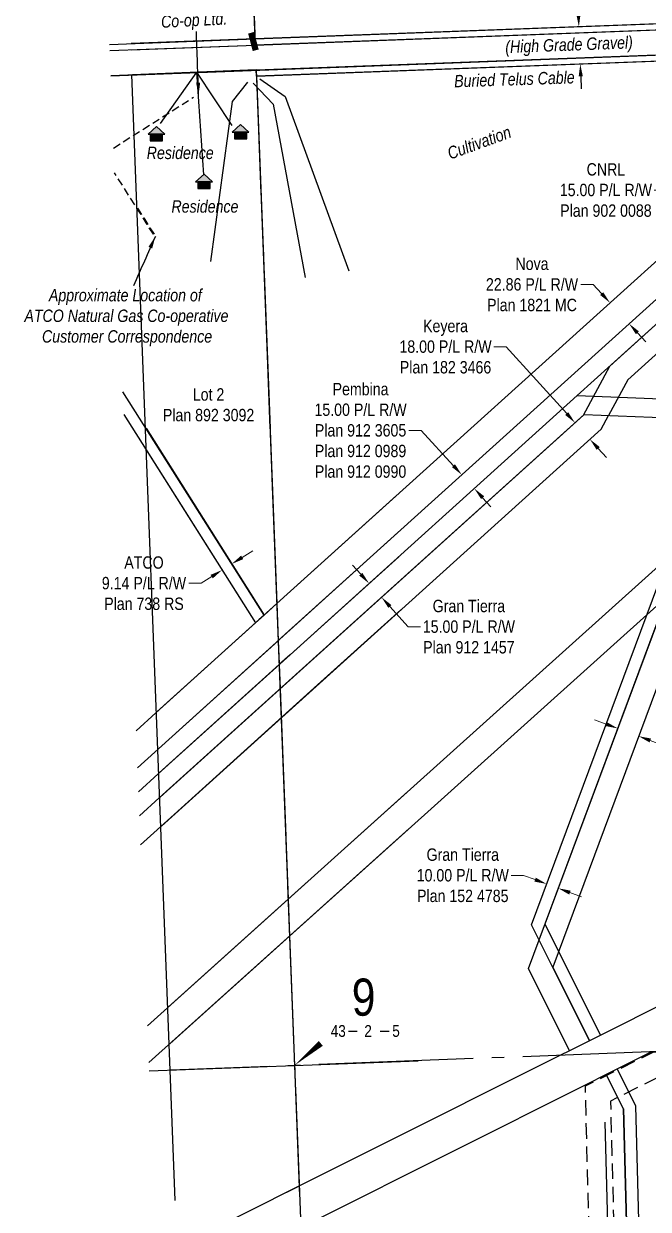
# Model space of a CAD drawing. Extents: x 665644 to 689199, y 5825051 to 5844826.
# Drawn here: x 686888 to 687393, y 5841336 to 5842295 of the extents above; entities that cross this region are included whole.
import ezdxf
from ezdxf.enums import TextEntityAlignment as Align

# ---------------------------------------------------------------- set-up
doc = ezdxf.new("R2010")
doc.units = 0
doc.header["$LTSCALE"] = 5
doc.header["$PDSIZE"] = 0.5
for name, pattern in [('foc-ACCESSROAD', [3.75, 2.5, -1.25]), ('foc-QUARTERLINE', [33, 25, -3, 2, -3]), ('UG_PIPE', [1.875, 1.25, -0.625])]:
    doc.linetypes.add(name, pattern=pattern)
doc.layers.get('Defpoints').update_dxf_attribs({"color": 9})
for name, color, linetype in [('10', 1, 'Continuous'), ('9', 3, 'Continuous'), ('AS-PIPE-UG', 44, 'UG_PIPE'), ('AS-PIPE-UG-T', 44, 'Continuous'), ('AS-POWER', 104, 'foc-POWER'), ('AS-RESIDENCE', 14, 'Continuous'), ('AS-ROADS', 254, 'Continuous'), ('AS-TELEPHONE', 224, 'foc-TEL'), ('AS-TELUS', 224, 'foc-TEL'), ('F-AR', 190, 'foc-ACCESSROAD'), ('F-RW', 190, 'Continuous'), ('L-QSEC', 8, 'foc-QUARTERLINE'), ('L-SEC', 7, 'Continuous'), ('L-SECLBL', 7, 'Continuous'), ('L-SECQ', 8, 'foc-QUARTERLINE'), ('L-TITLEDB', 4, 'Continuous'), ('L-TITLEDB-T', 4, 'Continuous')]:
    doc.layers.add(name, color=color, linetype=linetype)
doc.layers.add('F-RW-T', color=190, linetype='Continuous', lineweight=9)
doc.layers.add('T-TEXT', color=48, linetype='Continuous', lineweight=18)
doc.styles.add('175L', font='ARIALN.TTF', dxfattribs={"height": 20})
doc.styles.add('80CG', font='ARIALN.TTF', dxfattribs={"height": 10})
doc.styles.add('80L', font='ARIALN.TTF', dxfattribs={"height": 10})
doc.styles.add('80LS', font='ARIALNI.TTF', dxfattribs={"height": 10})
doc.styles.add('foc-LtypeFont', font='ARIALN.TTF', dxfattribs={"height": 7.35})
doc.styles.add('SIMPLEX', font='ARIALN.TTF')
doc.linetypes.add('foc-POWER', pattern='A,6,-1,["P",foc-LtypeFont,S=0.2,R=0,X=-0.625,Y=-0.75],-1.24,4', length=12.24)
doc.linetypes.add('foc-TEL', pattern='A,2,-1,["T",foc-LtypeFont,S=0.2,R=0,X=-0.425,Y=-0.75],-1.24,8', length=12.24)
doc.linetypes.add('foc-TEL-NOLINE', pattern='A,0,-2,["T",foc-LtypeFont,S=0.2,R=0,X=-0.425,Y=-0.75],-10.24', length=12.24)
doc.dimstyles.new('Compass 5 000', dxfattribs={"dimscale": 5, "dimtxt": 9, "dimasz": 2, "dimexe": 0.2, "dimexo": 0.0625, "dimgap": 0.5, "dimtad": 0, "dimtih": 1, "dimtoh": 1, "dimzin": 0, "dimdsep": 46, "dimtxsty": '80CG', "dimcen": 0.1, "dimse1": 1, "dimse2": 1, "dimclrd": 256, "dimclrt": 256, "dimaunit": 1, "dimadec": 4, "dimazin": 0, "dimtfac": 0.06, "dimtofl": 0, "dimtmove": 0, "dimatfit": 1, "dimfxl": 0.2, "dimtolj": 1, "dimtzin": 0, "dimlwd": -1, "dimarcsym": 0})

# ---------------------------------------------------------------- blocks, each defined once
blk = doc.blocks.new('*D1359')
at = {"layer": 'Defpoints', "color": 0, "transparency": 16777216}
for p in [(687431.11, 5842186.3), (687419.98, 5842176.24), (687422.38, 5842173.59)]:
    blk.add_point(p, dxfattribs=at)
at = {"layer": 'F-RW-T', "transparency": 16777216}
for p, q in [((687440.93, 5842190.36), (687448.35, 5842197.06)), ((687407.55, 5842160.18), (687397.55, 5842160.18)), ((687414.96, 5842166.88), (687407.55, 5842160.18))]:
    blk.add_line(p, q, dxfattribs=at)
for points in [[(687439.81, 5842191.59), (687442.05, 5842189.12), (687433.51, 5842183.65)], [(687413.85, 5842168.12), (687416.08, 5842165.65), (687422.38, 5842173.59)]]:
    blk.add_solid(points, dxfattribs=at)
at = {"layer": 'F-RW-T', "transparency": 16777216, "insert": (687358.46, 5842160.18), "char_height": 10, "attachment_point": 5, "style": '80CG'}
blk.add_mtext('\\A1;CNRL\\P15.00 P/L R/W\\PPlan 902 0088', dxfattribs=at)
blk = doc.blocks.new('*D1361')
at = {"layer": 'Defpoints', "color": 0, "transparency": 16777216}
for p in [(687333.47, 5841972.07), (687302.7, 5841944.28), (687314.77, 5841930.93)]:
    blk.add_point(p, dxfattribs=at)
at = {"layer": 'F-RW-T', "transparency": 16777216}
for p, q in [((687277.95, 5842033.54), (687267.95, 5842033.54)), ((687326.76, 5841979.49), (687277.95, 5842033.54)), ((687352.23, 5841951.29), (687358.93, 5841943.87))]:
    blk.add_line(p, q, dxfattribs=at)
for points in [[(687328, 5841980.61), (687325.53, 5841978.37), (687333.47, 5841972.07)], [(687353.47, 5841952.41), (687351, 5841950.17), (687345.53, 5841958.71)]]:
    blk.add_solid(points, dxfattribs=at)
at = {"layer": 'F-RW-T', "transparency": 16777216, "insert": (687228.86, 5842033.54), "char_height": 10, "attachment_point": 5, "style": '80CG'}
blk.add_mtext('\\A1;Keyera\\P18.00 P/L R/W\\PPlan 182 3466', dxfattribs=at)
blk = doc.blocks.new('*D1362')
at = {"layer": 'Defpoints', "color": 0, "transparency": 16777216}
for p in [(687367.31, 5841722.78), (687384.97, 5841718.64), (687384.17, 5841716.51)]:
    blk.add_point(p, dxfattribs=at)
at = {"layer": 'F-RW-T', "transparency": 16777216}
for p, q in [((687358.73, 5841728.4), (687349.36, 5841731.89)), ((687394.34, 5841715.15), (687403.71, 5841711.66)), ((687403.71, 5841711.66), (687413.71, 5841711.66))]:
    blk.add_line(p, q, dxfattribs=at)
for points in [[(687359.31, 5841729.96), (687358.15, 5841726.84), (687368.1, 5841724.91)], [(687394.92, 5841716.71), (687393.76, 5841713.59), (687384.97, 5841718.64)]]:
    blk.add_solid(points, dxfattribs=at)
at = {"layer": 'F-RW-T', "transparency": 16777216, "insert": (687452.8, 5841711.66), "char_height": 10, "attachment_point": 5, "style": '80CG'}
blk.add_mtext('\\A1;Gran Tierra\\P18.00 P/L R/W\\PPlan 082 3860', dxfattribs=at)
blk = doc.blocks.new('*D1363')
at = {"layer": 'Defpoints', "color": 0, "transparency": 16777216}
for p in [(687310.63, 5841599.16), (687311.15, 5841600.55), (687320.52, 5841597.07)]:
    blk.add_point(p, dxfattribs=at)
at = {"layer": 'F-RW-T', "transparency": 16777216}
for p, q in [((687291.89, 5841606.14), (687281.89, 5841606.14)), ((687301.26, 5841602.65), (687291.89, 5841606.14)), ((687329.38, 5841592.19), (687338.75, 5841588.7))]:
    blk.add_line(p, q, dxfattribs=at)
for points in [[(687301.84, 5841604.21), (687300.68, 5841601.09), (687310.63, 5841599.16)], [(687329.96, 5841593.75), (687328.8, 5841590.62), (687320.01, 5841595.67)]]:
    blk.add_solid(points, dxfattribs=at)
at = {"layer": 'F-RW-T', "transparency": 16777216, "insert": (687242.8, 5841606.14), "char_height": 10, "attachment_point": 5, "style": '80CG'}
blk.add_mtext('\\A1;Gran Tierra\\P10.00 P/L R/W\\PPlan 152 4785', dxfattribs=at)
blk = doc.blocks.new('*D1364')
at = {"layer": 'Defpoints', "color": 0, "transparency": 16777216}
for p in [(687361.76, 5842069.08), (687281.77, 5841996.17), (687297.18, 5841979.27)]:
    blk.add_point(p, dxfattribs=at)
at = {"layer": 'F-RW-T', "transparency": 16777216}
for p, q in [((687348.29, 5842083.86), (687338.29, 5842083.86)), ((687355.02, 5842076.47), (687348.29, 5842083.86)), ((687383.9, 5842044.78), (687390.64, 5842037.39))]:
    blk.add_line(p, q, dxfattribs=at)
for points in [[(687356.26, 5842077.59), (687353.79, 5842075.34), (687361.76, 5842069.08)], [(687385.13, 5842045.9), (687382.67, 5842043.66), (687377.17, 5842052.17)]]:
    blk.add_solid(points, dxfattribs=at)
at = {"layer": 'F-RW-T', "transparency": 16777216, "insert": (687298.75, 5842083.86), "char_height": 10, "attachment_point": 5, "style": '80CG'}
blk.add_mtext('\\A1;Nova\\P22.86 P/L R/W\\PPlan 1821 MC', dxfattribs=at)
blk = doc.blocks.new('*D1365')
at = {"layer": 'Defpoints', "color": 0, "transparency": 16777216}
for p in [(687297.6, 5841980.62), (687307.71, 5841969.53), (687242.01, 5841929.96)]:
    blk.add_point(p, dxfattribs=at)
at = {"layer": 'F-RW-T', "transparency": 16777216}
for p, q in [((687209.29, 5841965.86), (687199.29, 5841965.86)), ((687235.28, 5841937.35), (687209.29, 5841965.86)), ((687258.86, 5841911.47), (687265.6, 5841904.08))]:
    blk.add_line(p, q, dxfattribs=at)
for points in [[(687236.51, 5841938.47), (687234.05, 5841936.22), (687242.01, 5841929.96)], [(687260.09, 5841912.6), (687257.63, 5841910.35), (687252.12, 5841918.87)]]:
    blk.add_solid(points, dxfattribs=at)
at = {"layer": 'F-RW-T', "transparency": 16777216, "insert": (687160.2, 5841965.86), "char_height": 10, "attachment_point": 5, "style": '80CG'}
blk.add_mtext('\\A1;Pembina\\P15.00 P/L R/W\\PPlan 912 3605\\PPlan 912 0989\\PPlan 912 0990', dxfattribs=at)
blk = doc.blocks.new('*D1366')
at = {"layer": 'Defpoints', "color": 0, "transparency": 16777216}
for p in [(687172.54, 5841847.04), (687182.61, 5841835.89), (687177.16, 5841830.98)]:
    blk.add_point(p, dxfattribs=at)
at = {"layer": 'F-RW-T', "transparency": 16777216}
for p, q in [((687160.4, 5841849.55), (687153.7, 5841856.97)), ((687183.86, 5841823.55), (687198.66, 5841807.16)), ((687198.66, 5841807.16), (687208.66, 5841807.16))]:
    blk.add_line(p, q, dxfattribs=at)
for points in [[(687161.64, 5841850.66), (687159.16, 5841848.43), (687167.1, 5841842.12)], [(687185.1, 5841824.67), (687182.63, 5841822.44), (687177.16, 5841830.98)]]:
    blk.add_solid(points, dxfattribs=at)
at = {"layer": 'F-RW-T', "transparency": 16777216, "insert": (687247.74, 5841807.16), "char_height": 10, "attachment_point": 5, "style": '80CG'}
blk.add_mtext('\\A1;Gran Tierra\\P15.00 P/L R/W\\PPlan 912 1457', dxfattribs=at)
blk = doc.blocks.new('*D1373')
at = {"layer": 'Defpoints', "color": 0, "transparency": 16777216}
for p in [(687041.19, 5841864.38), (687048.92, 5841869.26), (687048.37, 5841853.01)]:
    blk.add_point(p, dxfattribs=at)
at = {"layer": 'F-RW-T', "transparency": 16777216}
for p, q in [((687064.56, 5841863.23), (687073.01, 5841868.57)), ((687031.46, 5841842.32), (687021.46, 5841842.32)), ((687039.92, 5841847.66), (687031.46, 5841842.32))]:
    blk.add_line(p, q, dxfattribs=at)
for points in [[(687063.67, 5841864.64), (687065.45, 5841861.82), (687056.1, 5841857.89)], [(687039.03, 5841849.07), (687040.81, 5841846.26), (687048.37, 5841853.01)]]:
    blk.add_solid(points, dxfattribs=at)
at = {"layer": 'F-RW-T', "transparency": 16777216, "insert": (686985.18, 5841842.32), "char_height": 10, "attachment_point": 5, "style": '80CG'}
blk.add_mtext('\\A1;ATCO\\P9.14 P/L R/W\\PPlan 738 RS', dxfattribs=at)
blk = doc.blocks.new('L-SECLBL')
at = {"layer": '9', "color": 7}
for p, q in [((-5.08, -27.83), (-12.29, -27.83)), ((20.7, -27.83), (13.5, -27.83))]:
    blk.add_line(p, q, dxfattribs=at)
at = {"layer": '10', "color": 2, "style": 'SIMPLEX'}
blk.add_attdef('SEC', text='', height=30, dxfattribs=at).set_placement((0, 0), align=Align.MIDDLE)
at = {"layer": '10', "color": 5, "style": '80L'}
blk.add_attdef('TWP', text='', height=9.5, dxfattribs=at).set_placement((-14.43, -27.37), align=Align.MIDDLE_RIGHT)
blk.add_attdef('RGE', text='', height=9.5, dxfattribs=at).set_placement((3.62, -27.37), align=Align.MIDDLE_CENTER)
blk.add_attdef('MER', text='', height=9.5, dxfattribs=at).set_placement((23.17, -27.37), align=Align.MIDDLE_LEFT)
blk = doc.blocks.new('*D1400')
at = {"layer": 'Defpoints', "color": 0, "transparency": 16777216}
for p in [(687336.63, 5842292.19), (687344.48, 5842292.49), (687345.62, 5842262.39)]:
    blk.add_point(p, dxfattribs=at)
at = {"layer": 'L-TITLEDB-T', "transparency": 16777216}
for p, q in [((687335.34, 5842326.62), (687325.34, 5842326.62)), ((687336.26, 5842302.19), (687335.34, 5842326.62)), ((687338.14, 5842252.1), (687338.51, 5842242.11))]:
    blk.add_line(p, q, dxfattribs=at)
for points in [[(687337.92, 5842302.25), (687334.59, 5842302.12), (687336.63, 5842292.19)], [(687339.8, 5842252.17), (687336.47, 5842252.04), (687337.76, 5842262.1)]]:
    blk.add_solid(points, dxfattribs=at)
at = {"layer": 'L-TITLEDB-T', "transparency": 16777216, "insert": (687286.59, 5842326.62), "char_height": 10, "attachment_point": 5, "style": '80CG'}
blk.add_mtext('\\A1;30.18 Road\\PPlan 072 3199', dxfattribs=at)
blk = doc.blocks.new('res_occ')
for points in [[(0.1, 0.89), (-1.26, -0.37), (1.46, -0.37)], [(-0.9, -1.43), (1.1, -1.43), (1.1, -0.37), (-0.9, -0.37)]]:
    blk.add_hatch(color=14).paths.add_polyline_path(points)
at = {"color": 14}
for points in [[(0.1, 0.89), (-1.26, -0.37), (1.46, -0.37)], [(-0.9, -1.43), (1.1, -1.43), (1.1, -0.37), (-0.9, -0.37)]]:
    blk.add_lwpolyline(points, close=True, dxfattribs=at)

msp = doc.modelspace()

# ---------------------------------------------------------------- linework, layer by layer
at = {"layer": 'AS-PIPE-UG', "flags": 128}
for points in [[(686960.555, 5842194.178), (687025.234, 5842235.258)], [(686992.828, 5842124.493), (686961.333, 5842174.082)], [(686979.953, 5842145.612), (686994.381, 5842122.751)]]:
    msp.add_lwpolyline(points, dxfattribs=at)
at = {"layer": 'AS-POWER', "flags": 128}
msp.add_lwpolyline([(686957.311, 5842277.939), (687074.932, 5842282.467), (687904.321, 5842313.631)], dxfattribs=at)
at = {"layer": 'AS-ROADS', "const_width": 5, "flags": 128}
msp.add_lwpolyline([(687075.445, 5842273.205), (687071.749, 5842287.348)], dxfattribs=at)
at = {"layer": 'AS-TELEPHONE', "linetype": 'foc-TEL-NOLINE', "flags": 128}
msp.add_lwpolyline([(686958.291, 5842252.628), (687880.054, 5842287.552)], dxfattribs=at)
at = {"layer": 'AS-TELEPHONE', "flags": 128}
for points in [[(687068.924, 5842247.353), (687056.471, 5842231.88), (687038.97, 5842102.383)], [(687073.299, 5842246.68), (687089.454, 5842229.526), (687115.369, 5842089.601)], [(687078.684, 5842250.043), (687099.215, 5842235.916), (687150.708, 5842094.983)]]:
    msp.add_lwpolyline(points, dxfattribs=at)
at = {"layer": 'AS-TELUS', "flags": 128}
for points in [[(687027.606, 5842255.499), (686998.231, 5842213.897)], [(687027.606, 5842255.499), (687033.153, 5842172.541)], [(687027.606, 5842255.499), (687056.163, 5842212.319)]]:
    msp.add_lwpolyline(points, dxfattribs=at)
at = {"layer": 'F-AR', "flags": 128}
msp.add_lwpolyline([(687906.594, 5841462.877), (687402.326, 5841443.662), (687362.189, 5841423.654), (687369.931, 5841121.638), (687349.937, 5841121.125), (687341.87, 5841435.872), (687397.259, 5841463.483), (687905.82, 5841482.862)], close=True, dxfattribs=at)
at = {"layer": 'F-RW', "flags": 128}
for points in [[(686998.312, 5841669.384), (687340.294, 5841978.236), (687361.681, 5842017.77), (687575.241, 5842210.952), (687611.136, 5842212.311), (687706.742, 5842215.931), (687729.201, 5842246.78), (687728.071, 5842276.753)], [(687447.231, 5842146.105), (687092.469, 5841825.826)], [(687462.583, 5842129.126), (687093.615, 5841796.059)], [(687472.656, 5842117.984), (687335.332, 5841993.99)], [(687484.473, 5842104.698), (687376.257, 5842006.884)], [(687376.257, 5842006.884), (687360.574, 5841977.894)], [(686968.895, 5841978.841), (687075.321, 5841810.346), (687082.21, 5841816.564), (686968.188, 5841997.081)], [(687345.113, 5841472.409), (687298.337, 5841566.117), (687461.311, 5842004.06), (687566.776, 5841999.766), (687567.678, 5841984.717), (687466.319, 5841988.844), (687309.223, 5841566.698), (687354.06, 5841476.875)], [(687335.332, 5841993.99), (687103.317, 5841784.547)], [(687335.332, 5841993.99), (687545.111, 5841985.748)], [(686999.215, 5841645.946), (687354.654, 5841966.95), (687360.574, 5841977.894)], [(687340.861, 5841978.748), (687113.387, 5841773.406)], [(687340.861, 5841978.748), (687478.25, 5841973.321)], [(686986.817, 5841967.566), (687082.21, 5841816.564)], [(686987.52, 5841949.334), (687075.321, 5841810.346)], [(686978.8, 5841723.057), (686994.844, 5841737.577), (687092.469, 5841825.826), (687189.186, 5841913.142)], [(687190.331, 5841883.365), (686979.962, 5841693.075)], [(687424.904, 5841877.554), (687101.668, 5841586.779)], [(686980.711, 5841673.734), (686996.739, 5841688.228), (687103.317, 5841784.547), (687191.085, 5841863.776)], [(687436.54, 5841857.231), (687315.452, 5841531.83)], [(687191.837, 5841844.224), (687113.387, 5841773.406), (686997.489, 5841668.68), (686981.467, 5841654.192)], [(687092.469, 5841825.826), (687082.21, 5841816.564)], [(687407.683, 5841831.278), (687179.812, 5841626.336)], [(687295.858, 5841530.783), (687407.683, 5841831.278)], [(687192.739, 5841820.788), (687125.448, 5841760.045), (687009.557, 5841655.325), (686982.375, 5841630.745)], [(687082.21, 5841816.564), (687077.899, 5841812.673)], [(687075.321, 5841810.346), (686995.655, 5841738.31)], [(687077.899, 5841812.673), (687075.321, 5841810.346)], [(687093.63, 5841795.673), (686996.803, 5841708.515)], [(687094.368, 5841776.47), (686997.557, 5841688.967)], [(687103.317, 5841784.547), (687094.368, 5841776.47)], [(687113.387, 5841773.406), (687095.121, 5841756.92)], [(687095.121, 5841756.92), (686998.31, 5841669.422)], [(686988.041, 5841484.451), (687198.395, 5841673.792)], [(686989.192, 5841454.733), (687199.538, 5841644.078)], [(687179.812, 5841626.336), (687102.812, 5841557.039)], [(687101.668, 5841586.779), (687004.856, 5841499.621)], [(687102.812, 5841557.039), (687006.002, 5841469.885)], [(687329.028, 5841464.339), (687295.858, 5841530.783)], [(687315.452, 5841531.83), (687345.113, 5841472.409)], [(687377.357, 5841024.149), (687383.993, 5841046.429), (687390.384, 5841121.385), (687382.577, 5841419.755), (687367.685, 5841449.587)], [(687366.9, 5841024.073), (687374.116, 5841048.301), (687380.373, 5841121.68), (687372.638, 5841417.275), (687358.738, 5841445.121)], [(687372.638, 5841417.275), (687380.373, 5841121.68)], [(687364.897, 5841139.771), (687357.917, 5841406.465)]]:
    msp.add_lwpolyline(points, dxfattribs=at)
at = {"layer": 'L-QSEC', "flags": 128}
for points in [[(687013.231, 5843887.621), (687017.07, 5843787.696), (687075.096, 5842277.456)], [(687075.868, 5842257.356), (687110.761, 5841350.036)], [(687075.868, 5842257.356), (687137.932, 5840643.524)], [(687910.849, 5841483.054), (687006.822, 5841448.606)]]:
    msp.add_lwpolyline(points, dxfattribs=at)
at = {"layer": 'L-SEC', "flags": 128}
for points in [[(687879.278, 5842307.651), (687477.187, 5842292.553), (687075.096, 5842277.456)], [(687075.868, 5842257.356), (687477.961, 5842272.454), (687880.055, 5842287.551)], [(686957.506, 5842272.92), (687075.115, 5842277.446)], [(686958.284, 5842252.83), (687075.867, 5842257.357)]]:
    msp.add_lwpolyline(points, dxfattribs=at)
at = {"layer": 'L-SECLBL', "flags": 128}
msp.add_lwpolyline([(687106.837, 5841452.472, 0, 5, 0), (687128.088, 5841470.228, 0, 0, 0)], format="xyseb", dxfattribs=at)
at = {"layer": 'L-SECQ', "flags": 128}
for points in [[(687045.47, 5843042.28), (687075.115, 5842277.446)], [(687075.867, 5842257.357), (687106.837, 5841452.472)], [(686989.453, 5841447.993), (687106.837, 5841452.472)], [(687106.837, 5841452.472), (687206.765, 5841456.273)], [(687106.837, 5841452.472), (687110.898, 5841346.835)]]:
    msp.add_lwpolyline(points, dxfattribs=at)
at = {"layer": 'L-TITLEDB', "flags": 128}
for points in [[(687074.932, 5842282.467), (687043.921, 5843082.246)], [(686957.311, 5842277.939), (687074.932, 5842282.467), (687537.619, 5842299.852), (687874.067, 5842312.494)], [(687400.331, 5842294.694), (687074.932, 5842282.467)], [(687075.115, 5842277.446), (687400.604, 5842289.621)], [(687074.932, 5842282.467), (686974.827, 5842278.603)], [(686975.02, 5842273.592), (687075.115, 5842277.446)], [(687075.115, 5842277.446), (687074.932, 5842282.467)], [(687075.115, 5842277.446), (687074.932, 5842282.467)], [(687076.063, 5842252.329), (687875.223, 5842282.41)], [(687075.867, 5842257.357), (687401.68, 5842269.522)], [(687401.949, 5842264.496), (687076.063, 5842252.329)], [(687075.867, 5842257.357), (686975.795, 5842253.47)], [(687075.867, 5842257.357), (686975.795, 5842253.47)], [(687076.063, 5842252.329), (687075.867, 5842257.357)], [(687075.867, 5842257.357), (687106.837, 5841452.472), (687110.898, 5841346.835)], [(687076.063, 5842252.329), (687075.867, 5842257.357)], [(686975.042, 5842253.441), (687005.939, 5841448.622), (687009.996, 5841343.168)], [(687076.063, 5842252.329), (687092.469, 5841825.826)], [(687076.063, 5842252.329), (687079.719, 5842157.292)], [(687092.469, 5841825.826), (687093.615, 5841796.059)], [(687093.615, 5841796.059), (687093.63, 5841795.673)], [(687093.63, 5841795.673), (687094.368, 5841776.47)], [(687094.368, 5841776.47), (687095.121, 5841756.92)], [(687095.121, 5841756.92), (687101.668, 5841586.779)], [(687779.967, 5841690.591), (687345.113, 5841472.409)], [(687101.668, 5841586.779), (687102.812, 5841557.039)], [(687102.812, 5841557.039), (687106.837, 5841452.472)], [(687345.113, 5841472.409), (687329.028, 5841464.339)], [(687321.669, 5841460.646), (687012.648, 5841305.665)], [(687329.028, 5841464.339), (687321.669, 5841460.646)], [(687395.281, 5841463.447), (687358.738, 5841445.121)], [(687106.837, 5841452.472), (687110.596, 5841354.788)], [(687358.738, 5841445.121), (687342.65, 5841437.052)], [(687342.65, 5841437.052), (687013.944, 5841272.198)], [(687110.596, 5841354.788), (687100.28, 5841349.612)]]:
    msp.add_lwpolyline(points, dxfattribs=at)

# ---------------------------------------------------------------- block references
at = {"layer": 'AS-RESIDENCE', "xscale": 4.999999999999987, "yscale": 4.999999999999987, "zscale": 4.999999999999987}
for p in [(686994.736, 5842207.199), (687062.724, 5842208.815), (687033.246, 5842168.652)]:
    msp.add_blockref('res_occ', p, dxfattribs=at)
at = {"layer": 'L-SECLBL'}
msp.add_blockref('L-SECLBL', (687162.67, 5841507.685), dxfattribs=at).add_auto_attribs({'SEC': '9', 'TWP': '43', 'RGE': '2', 'MER': '5'})

# ---------------------------------------------------------------- texts
at = {"layer": 'AS-PIPE-UG-T', "insert": (686953.206, 5842348.974), "char_height": 10, "attachment_point": 1, "rotation": 3.012381, "style": '175L'}
msp.add_mtext_dynamic_manual_height_columns('\\pi36.561;{\\fArial Narrow|b0|i1|c0|p34;Approximate\\P\\pi47.246;Location\\P\\pi34.484;of ATCO Gas \\P\\pi42.915;Co-op Ltd.}', width=137.14638, gutter_width=50, heights=[0], dxfattribs=at)
at = {"layer": 'AS-PIPE-UG-T', "insert": (686888.517, 5842080.21), "char_height": 10, "attachment_point": 1, "style": '175L'}
msp.add_mtext_dynamic_manual_height_columns('\\pi19.835;{\\fArial Narrow|b0|i1|c0|p34;Approximate Location of\\P\\pi0.05;ATCO Natural Gas Co-operative \\P\\pi14.252;Customer Correspondence}', width=164.71119, gutter_width=100, heights=[0], dxfattribs=at)
at = {"layer": 'AS-RESIDENCE', "color": 14, "insert": (687007.381, 5842151.924), "char_height": 10, "attachment_point": 1, "style": '175L'}
msp.add_mtext_dynamic_manual_height_columns('{\\fArial Narrow|b0|i1|c0|p34;Residence}', width=19.72655, gutter_width=100, heights=[0], dxfattribs=at)
at = {"layer": 'AS-TELEPHONE', "linetype": 'foc-TEL-NOLINE', "insert": (687235.353, 5842253.19), "char_height": 10, "attachment_point": 1, "rotation": 1.934179, "style": '175L'}
msp.add_mtext_dynamic_manual_height_columns('\\pi0.29898;{\\fArial Narrow|b0|i1|c0|p34;Buried Telus Cable}', width=97.23506, gutter_width=100, heights=[0], dxfattribs=at)
at = {"layer": 'L-TITLEDB-T', "insert": (686998.304, 5841999.941), "char_height": 10, "attachment_point": 1, "style": '175L'}
msp.add_mtext_dynamic_manual_height_columns('\\pi26.305;Lot 2\\P\\pi2.1305;Plan 892 3092', width=76.66889, gutter_width=100, heights=[0], dxfattribs=at)
at = {"layer": 'T-TEXT', "style": '80LS'}
msp.add_text('Cultivation', height=9.99881, rotation=20, dxfattribs=at).set_placement((687256.043, 5842198.555), align=Align.MIDDLE_CENTER)

# ---------------------------------------------------------------- dimensions: what is measured, and where the dimension line sits
at = {"layer": 'F-RW-T', "color": 3}
for p1, p2, distance, text, picture, middle in [((687431.114, 5842186.302), (687419.985, 5842176.239), 3.574, 'CNRL\\P15.00 P/L R/W\\PPlan 902 0088', '*D1359', (687358.46, 5842160.175)), ((687367.308, 5841722.782), (687384.173, 5841716.506), 2.272, 'Gran Tierra\\P18.00 P/L R/W\\PPlan 082 3860', '*D1362', (687452.796, 5841711.66)), ((687320.524, 5841597.066), (687311.152, 5841600.554), 1.486, 'Gran Tierra\\P10.00 P/L R/W\\PPlan 152 4785', '*D1363', (687242.804, 5841606.137))]:
    dim = msp.add_aligned_dim(p1=p1, p2=p2, distance=distance, text=text, dimstyle='Compass 5 000', dxfattribs=at)
    dim.commit()
    dim.dimension.update_dxf_attribs({"geometry": picture, "text_midpoint": middle})
for base, p1, p2, angle, text, picture, middle in [((687361.761, 5842069.076), (687297.177, 5841979.269), (687281.771, 5841996.172), 132.346386, 'Nova\\P22.86 P/L R/W\\PPlan 1821 MC', '*D1364', (687298.749, 5842083.858)), ((687333.466, 5841972.069), (687314.765, 5841930.926), (687302.701, 5841944.285), 132.085886, 'Keyera\\P18.00 P/L R/W\\PPlan 182 3466', '*D1361', (687228.865, 5842033.539)), ((687242.015, 5841929.956), (687307.712, 5841969.529), (687297.604, 5841980.621), 132.346358, 'Pembina\\P15.00 P/L R/W\\PPlan 912 3605\\PPlan 912 0989\\PPlan 912 0990', '*D1365', (687160.203, 5841965.863)), ((687048.372, 5841853.005), (687048.919, 5841869.262), (687041.188, 5841864.378), 212.281417, 'ATCO\\P9.14 P/L R/W\\PPlan 738 RS', '*D1373', (686985.178, 5841842.324)), ((687177.162, 5841830.976), (687172.545, 5841847.04), (687182.608, 5841835.892), 312.072736, 'Gran Tierra\\P15.00 P/L R/W\\PPlan 912 1457', '*D1366', (687247.743, 5841807.164))]:
    dim = msp.add_linear_dim(base=base, p1=p1, p2=p2, angle=angle, text=text, dimstyle='Compass 5 000', dxfattribs=at)
    dim.commit()
    dim.dimension.update_dxf_attribs({"geometry": picture, "text_midpoint": middle, "dimtype": 161})

# ---------------------------------------------------------------- leaders
at = {"layer": 'AS-PIPE-UG-T', "path_type": 1}
for points in [[(687029.306, 5842237.032), (687027.524, 5842288.339)], [(686994.381, 5842122.751), (686976.634, 5842082.69)]]:
    msp.add_leader(points, dimstyle='Compass 5 000', override={"dimgap": 0.5, "dimtad": 0}, dxfattribs=at)

# ---------------------------------------------------------------- next in the draw order: texts
at = {"layer": 'AS-RESIDENCE', "color": 14, "insert": (686987.4, 5842195.266), "char_height": 10, "attachment_point": 1, "style": '175L', "bg_fill": 3, "box_fill_scale": 1.1, "bg_fill_color": 256, "bg_fill_transparency": 0}
msp.add_mtext_dynamic_manual_height_columns('{\\fArial Narrow|b0|i1|c0|p34;Residence}', width=19.72655, gutter_width=100, heights=[0], dxfattribs=at)
at = {"layer": 'T-TEXT', "insert": (687328.472, 5842282.839), "char_height": 10, "width": 103.55332, "attachment_point": 2, "rotation": 2.127014, "style": '80LS', "bg_fill": 3, "box_fill_scale": 1.1, "bg_fill_color": 256, "bg_fill_transparency": 0}
msp.add_mtext('(High Grade Gravel)', dxfattribs=at)

# ---------------------------------------------------------------- next in the draw order: dimensions: what is measured, and where the dimension line sits
at = {"layer": 'L-TITLEDB-T'}
dim = msp.add_linear_dim(base=(687336.632, 5842292.194), p1=(687345.616, 5842262.393), p2=(687344.485, 5842292.489), angle=92.151714, text='30.18 Road\\PPlan 072 3199', dimstyle='Compass 5 000', dxfattribs=at)
dim.commit()
dim.dimension.update_dxf_attribs({"geometry": '*D1400', "text_midpoint": (687286.59, 5842326.622), "dimtype": 161})

doc.saveas('drawing.dxf')
